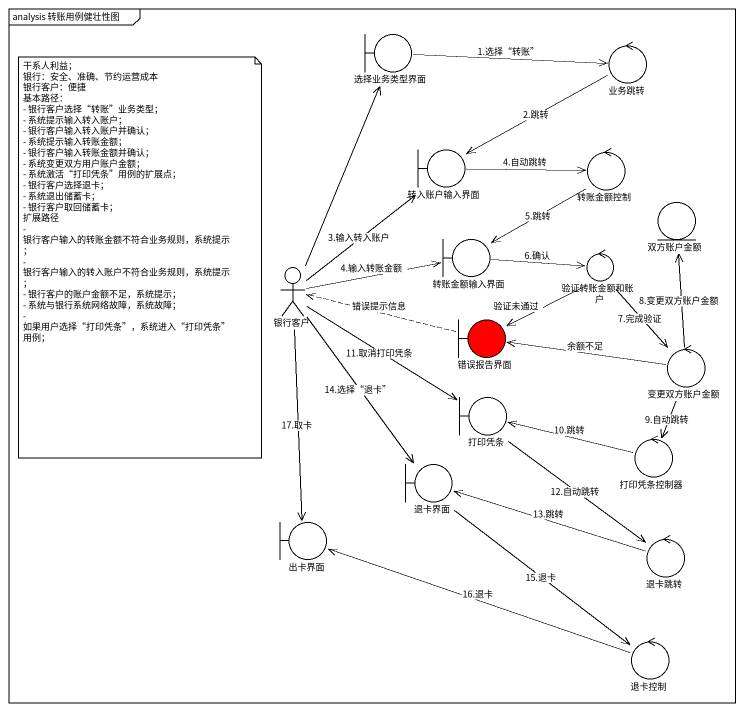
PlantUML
@startuml
mainframe analysis 转账用例健壮性图
boundary 选择业务类型界面
control 业务跳转
boundary 转入账户输入界面
control 转账金额控制
entity 双方账户金额
boundary 转账金额输入界面
control 验证转账金额和账户
actor 银行客户
boundary 错误报告界面 #FF0000
control 变更双方账户金额
boundary 打印凭条
control 打印凭条控制器
boundary 退卡界面
boundary 出卡界面
control 退卡跳转
control 退卡控制
选择业务类型界面 -right-> 业务跳转 : 1.选择“转账”
业务跳转 -left-> 转入账户输入界面 : 2.跳转
转入账户输入界面 -right-> 转账金额控制 : 4.自动跳转
转账金额控制 --> 转账金额输入界面 : 5.跳转
转账金额输入界面 -right-> 验证转账金额和账户 : 6.确认
验证转账金额和账户 -left-> 错误报告界面 : 验证未通过
验证转账金额和账户 --> 变更双方账户金额 : 7.完成验证
银行客户 -up-> 选择业务类型界面
银行客户 -up-> 转入账户输入界面 : 3.输入转入账户
银行客户 -right-> 转账金额输入界面 : 4.输入转账金额
银行客户 -right-> 打印凭条 : 11.取消打印凭条
银行客户 --> 退卡界面 : 14.选择“退卡”
银行客户 --> 出卡界面 : 17.取卡
错误报告界面 .left.> 银行客户 : 错误提示信息
变更双方账户金额 -up-> 双方账户金额 : 8.变更双方账户金额
变更双方账户金额 -left-> 错误报告界面 : 余额不足
变更双方账户金额 --> 打印凭条控制器 : 9.自动跳转
打印凭条 --> 退卡跳转 : 12.自动跳转
打印凭条控制器 -left-> 打印凭条 : 10.跳转
退卡界面 --> 退卡控制 : 15.退卡
退卡跳转 -left-> 退卡界面 : 13.跳转
退卡控制 -left-> 出卡界面 : 16.退卡
note as N1
  干系人利益；
  银行：安全、准确、节约运营成本
  银行客户：便捷
  基本路径：
  - 银行客户选择“转账”业务类型；
  - 系统提示输入转入账户；
  - 银行客户输入转入账户并确认；
  - 系统提示输入转账金额；
  - 银行客户输入转账金额并确认；
  - 系统变更双方用户账户金额；
  - 系统激活“打印凭条”用例的扩展点；
  - 银行客户选择退卡；
  - 系统退出储蓄卡；
  - 银行客户取回储蓄卡；
  扩展路径
  - 银行客户输入的转账金额不符合业务规则，系统提示；
  - 银行客户输入的转入账户不符合业务规则，系统提示；
  - 银行客户的账户金额不足，系统提示；
  - 系统与银行系统网络故障，系统故障；
  - 如果用户选择“打印凭条”，系统进入“打印凭条”用例；
end note
@enduml
